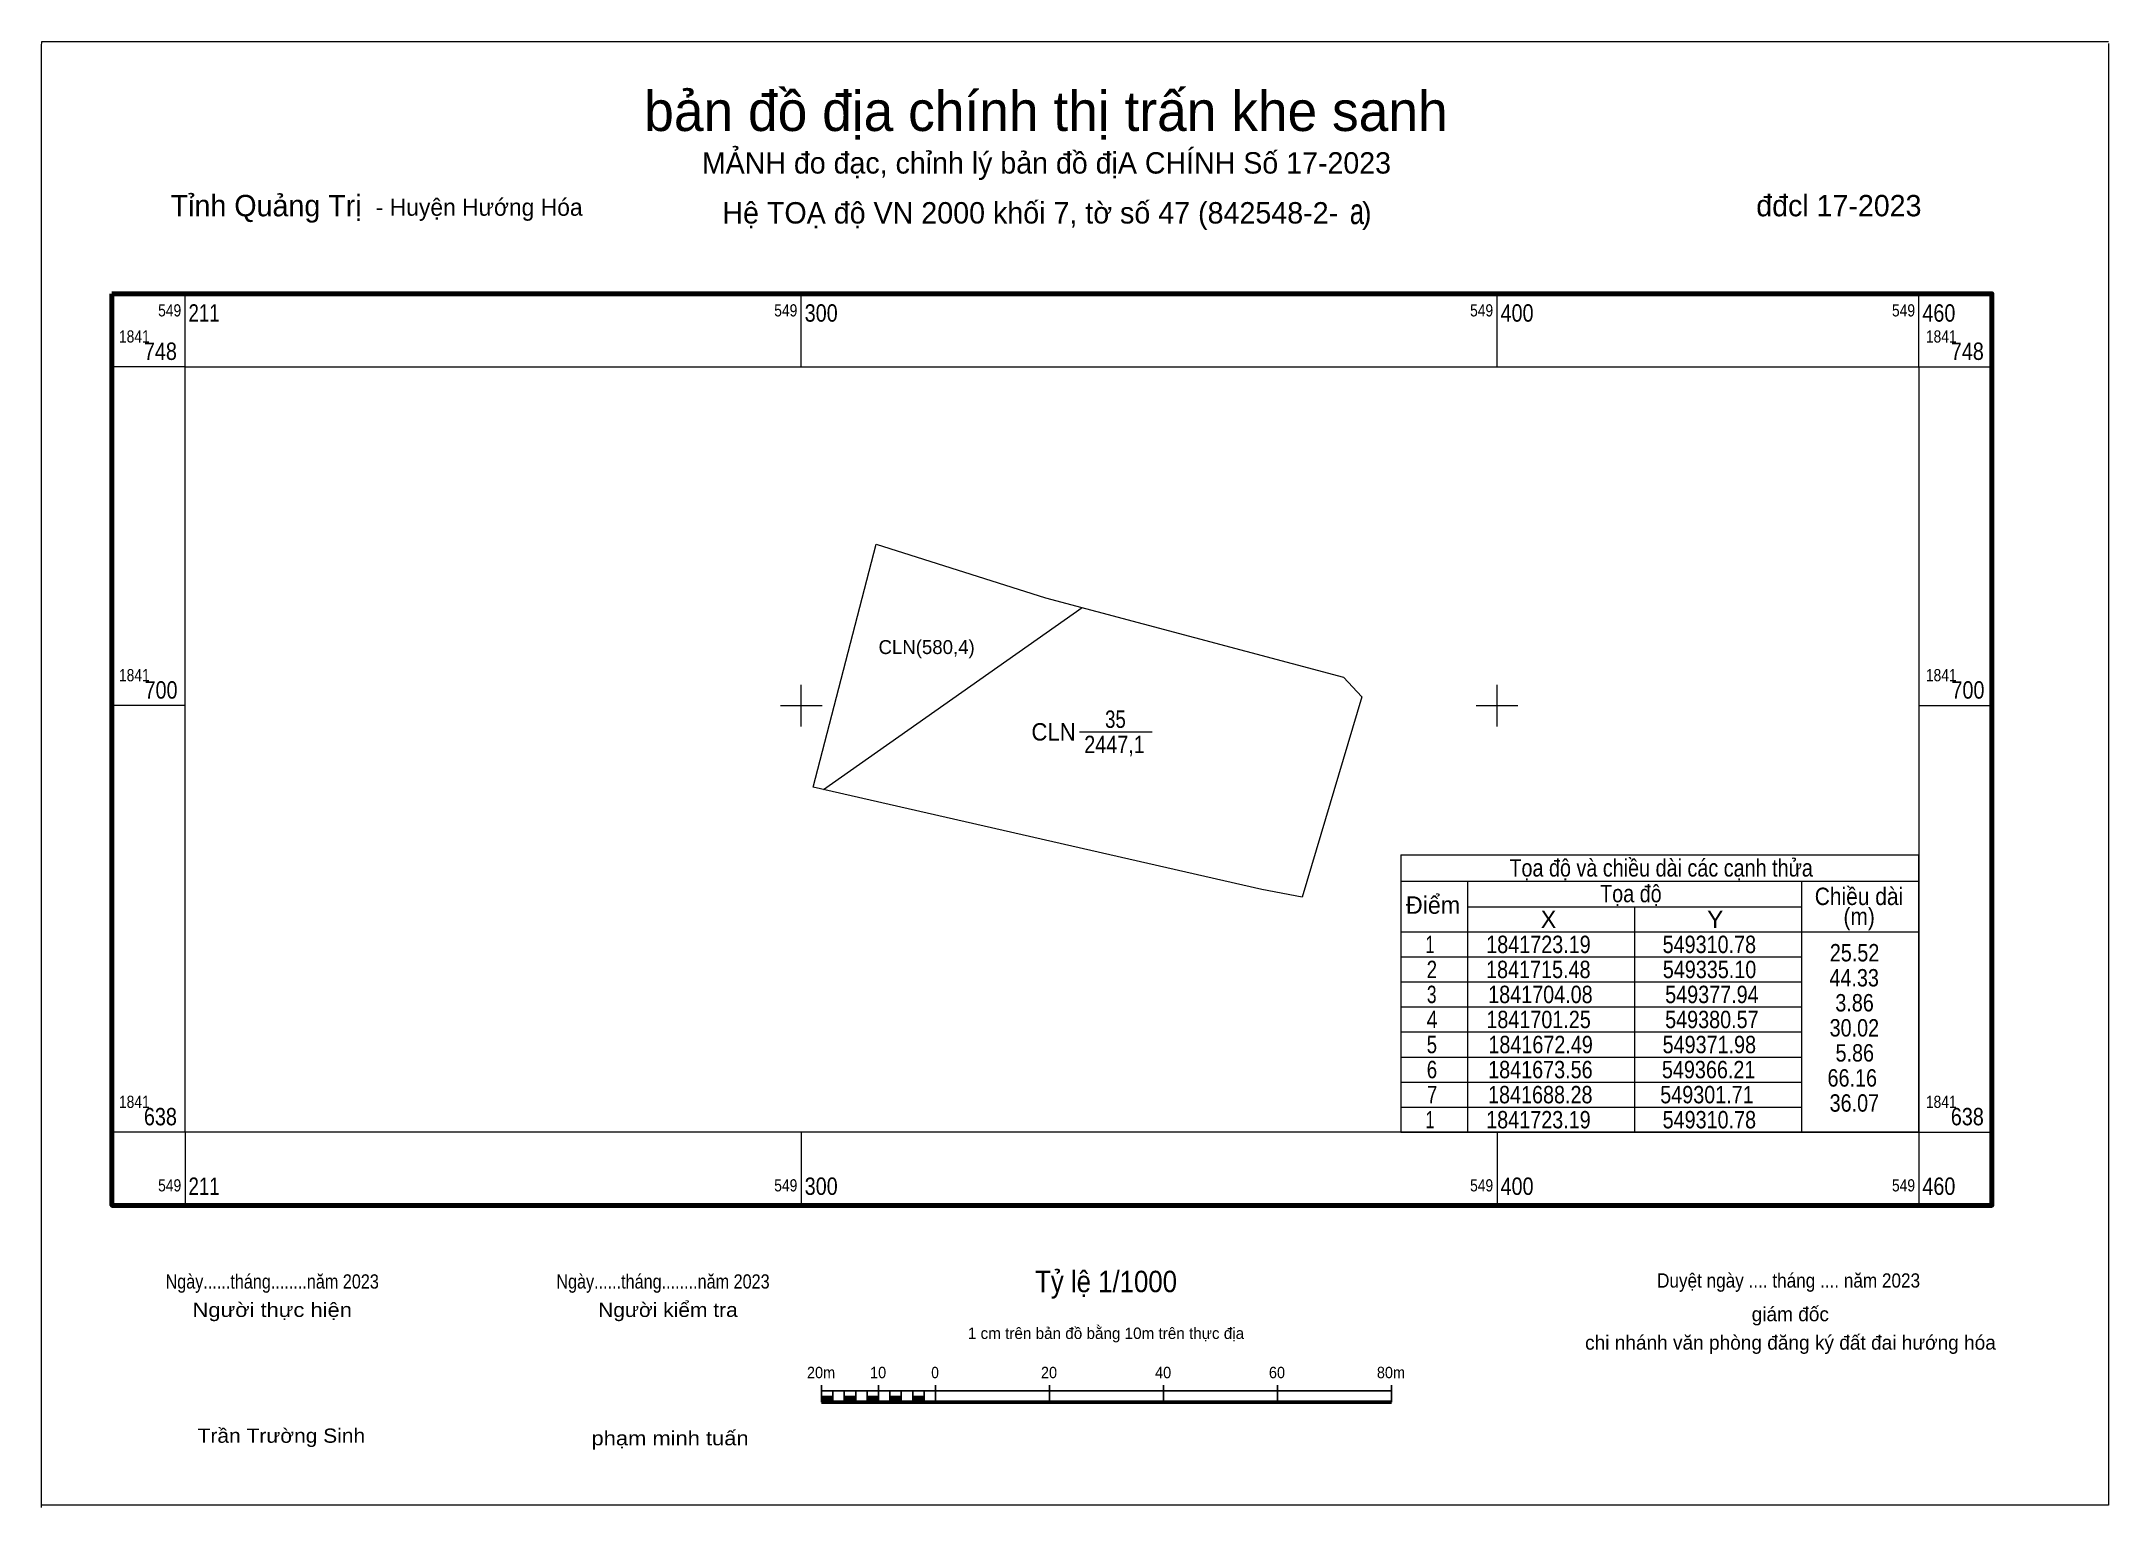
# Model space of a CAD drawing. Header units: metres. Extents: x 549191 to 549488, y 1841585 to 1841795.
import ezdxf
from ezdxf.enums import TextEntityAlignment as Align

# ---------------------------------------------------------------- set-up
doc = ezdxf.new("R2010")
doc.units = ezdxf.units.M
for name, color, linetype, lineweight in [('10', 7, 'Continuous', 13), ('11', 7, 'Continuous', 13), ('13', 7, 'Continuous', 13), ('2', 7, 'Continuous', 25), ('30', 7, 'Continuous', 13), ('62', 7, 'Continuous', 13), ('63', 7, 'Continuous', 13)]:
    doc.layers.add(name, color=color, linetype=linetype, lineweight=lineweight)
doc.layers.add('4', color=7, linetype='Continuous')
doc.layers.add('5', color=7, linetype='Continuous')

msp = doc.modelspace()

# ---------------------------------------------------------------- hatches: boundary and pattern name
at = {"layer": '2'}
for points in [[(549302.91, 1841599.89), (549304.55, 1841599.89), (549304.55, 1841600.71), (549302.91, 1841600.71)], [(549306.19, 1841599.89), (549307.83, 1841599.89), (549307.83, 1841600.71), (549306.19, 1841600.71)], [(549309.46, 1841599.89), (549311.1, 1841599.89), (549311.1, 1841600.71), (549309.46, 1841600.71)], [(549312.74, 1841599.89), (549314.38, 1841599.89), (549314.38, 1841600.71), (549312.74, 1841600.71)], [(549316.02, 1841599.89), (549317.65, 1841599.89), (549317.65, 1841600.71), (549316.02, 1841600.71)]]:
    msp.add_hatch(color=256, dxfattribs=at).paths.add_polyline_path(points)

# ---------------------------------------------------------------- linework, layer by layer
at = {"layer": '10'}
msp.add_lwpolyline([(549380.57, 1841701.25), (549371.97, 1841672.49), (549366.21, 1841673.56), (549301.71, 1841688.28), (549310.78, 1841723.19), (549335.1, 1841715.48), (549377.94, 1841704.08)], close=True, dxfattribs=at)
at = {"layer": '11'}
msp.add_line((549190.89, 1841795.45), (549487.89, 1841795.45), dxfattribs=at)
for points in [[(549190.8, 1841584.75), (549190.8, 1841794.75), (549190.89, 1841795.45)], [(549487.89, 1841795.13), (549487.89, 1841585.13), (549190.89, 1841585.13)]]:
    msp.add_lwpolyline(points, dxfattribs=at)
at = {"layer": '13'}
msp.add_line((549339.99, 1841696.24), (549350.42, 1841696.24), dxfattribs=at)
at = {"layer": '2'}
for p, q in [((549302.91, 1841599.89), (549302.91, 1841602.35)), ((549302.91, 1841601.53), (549384.81, 1841601.53)), ((549304.55, 1841599.89), (549304.55, 1841601.53)), ((549306.19, 1841599.89), (549306.19, 1841601.53)), ((549307.83, 1841599.89), (549307.83, 1841601.53)), ((549309.46, 1841599.89), (549309.46, 1841601.53)), ((549311.1, 1841599.89), (549311.1, 1841602.35)), ((549312.74, 1841599.89), (549312.74, 1841601.53)), ((549314.38, 1841599.89), (549314.38, 1841601.53)), ((549316.02, 1841599.89), (549316.02, 1841601.53)), ((549317.65, 1841599.89), (549317.65, 1841601.53)), ((549319.29, 1841599.89), (549319.29, 1841602.35)), ((549335.67, 1841599.89), (549335.67, 1841602.35)), ((549352.05, 1841599.89), (549352.05, 1841602.35)), ((549368.43, 1841599.89), (549368.43, 1841602.35)), ((549384.81, 1841599.89), (549384.81, 1841602.35))]:
    msp.add_line(p, q, dxfattribs=at)
at = {"layer": '2', "lineweight": 53}
msp.add_line((549302.91, 1841599.89), (549384.81, 1841599.89), dxfattribs=at)
at = {"layer": '2', "lineweight": 13}
for points in [[(549302.91, 1841599.89), (549304.55, 1841599.89), (549304.55, 1841600.71), (549302.91, 1841600.71)], [(549306.19, 1841599.89), (549307.83, 1841599.89), (549307.83, 1841600.71), (549306.19, 1841600.71)], [(549309.46, 1841599.89), (549311.1, 1841599.89), (549311.1, 1841600.71), (549309.46, 1841600.71)], [(549312.74, 1841599.89), (549314.38, 1841599.89), (549314.38, 1841600.71), (549312.74, 1841600.71)], [(549316.02, 1841599.89), (549317.65, 1841599.89), (549317.65, 1841600.71), (549316.02, 1841600.71)]]:
    msp.add_lwpolyline(points, close=True, dxfattribs=at)
at = {"layer": '30'}
msp.add_line((549303.2, 1841687.94), (549340.37, 1841714.08), dxfattribs=at)
at = {"layer": '62'}
for p, q in [((549386.18, 1841678.58), (549460.55, 1841678.58)), ((549386.18, 1841678.58), (549386.18, 1841638.7)), ((549460.55, 1841678.58), (549460.55, 1841638.7)), ((549386.18, 1841674.79), (549460.55, 1841674.79)), ((549395.77, 1841674.79), (549395.77, 1841638.7)), ((549443.76, 1841674.79), (549443.76, 1841638.7)), ((549395.77, 1841671.09), (549443.76, 1841671.09)), ((549419.77, 1841671.09), (549419.77, 1841638.7)), ((549386.18, 1841667.5), (549460.55, 1841667.5)), ((549386.18, 1841663.9), (549443.76, 1841663.9)), ((549386.18, 1841660.3), (549443.76, 1841660.3)), ((549386.18, 1841656.7), (549443.76, 1841656.7)), ((549386.18, 1841653.1), (549443.76, 1841653.1)), ((549386.18, 1841649.5), (549443.76, 1841649.5)), ((549386.18, 1841645.9), (549443.76, 1841645.9)), ((549386.18, 1841642.3), (549443.76, 1841642.3)), ((549386.18, 1841638.7), (549460.55, 1841638.7))]:
    msp.add_line(p, q, dxfattribs=at)
at = {"layer": '63'}
for p, q in [((549211.45, 1841748.67), (549211.45, 1841759.17)), ((549300, 1841748.67), (549300, 1841759.17)), ((549400, 1841748.67), (549400, 1841759.17)), ((549460.62, 1841748.67), (549460.62, 1841759.17)), ((549211.45, 1841748.67), (549200.95, 1841748.67)), ((549460.62, 1841748.67), (549471.12, 1841748.67)), ((549300, 1841697), (549300, 1841703)), ((549400, 1841697), (549400, 1841703)), ((549211.45, 1841700), (549200.95, 1841700)), ((549297, 1841700), (549303, 1841700)), ((549397, 1841700), (549403, 1841700)), ((549460.62, 1841700), (549471.12, 1841700)), ((549211.45, 1841638.69), (549200.95, 1841638.69)), ((549211.45, 1841638.69), (549211.45, 1841628.19)), ((549300, 1841638.69), (549300, 1841628.19)), ((549400, 1841638.69), (549400, 1841628.19)), ((549460.62, 1841638.69), (549460.62, 1841628.19)), ((549460.62, 1841638.69), (549471.12, 1841638.69))]:
    msp.add_line(p, q, dxfattribs=at)
at = {"layer": '63', "lineweight": 70}
msp.add_lwpolyline([(549200.95, 1841759.17), (549471.12, 1841759.17), (549471.12, 1841628.19), (549200.95, 1841628.19)], close=True, dxfattribs=at)
at = {"layer": '63'}
msp.add_lwpolyline([(549211.45, 1841748.67), (549460.62, 1841748.67), (549460.62, 1841638.69), (549211.45, 1841638.69)], close=True, dxfattribs=at)

# ---------------------------------------------------------------- texts
at = {"layer": '13', "width": 0.8}
msp.add_text('35', height=2.5, dxfattribs=at).set_placement((549345.155, 1841696.8), align=Align.CENTER)
at = {"layer": '2'}
for s, height, p in [('bản đồ địa chính thị trấn khe sanh', 5.731, (549335.17, 1841782.57)), ('MẢNH đo đạc, chỉnh lý bản đồ địA CHÍNH Số 17-2023', 3.07, (549335.24, 1841776.45)), ('Hệ TOẠ độ VN 2000 khối 7, tờ số 47 (842548-2-   )', 3.078, (549335.315, 1841769.27)), ('giám đốc', 2.047, (549442.14, 1841611.54)), ('1 cm trên bản đồ bằng 10m trên thực địa', 1.638, (549343.8, 1841608.99)), ('chi nhánh văn phòng đăng ký đất đai hướng hóa', 2.047, (549442.165, 1841607.45))]:
    msp.add_text(s, height=height, dxfattribs=at).set_placement(p, align=Align.CENTER)
for s, height, p in [('Tỉnh Quảng Trị ', 3.078, (549209.38, 1841770.31)), ('- Huyện Hướng Hóa', 2.456, (549238.86, 1841770.39))]:
    msp.add_text(s, height=height, dxfattribs=at).set_placement(p)
msp.add_text(' đđcl 17-2023', height=3.07, dxfattribs=at).set_placement((549460.99, 1841770.31), align=Align.RIGHT)
at = {"layer": '2', "width": 0.95}
msp.add_text('CLN', height=2.5, dxfattribs=at).set_placement((549339.44, 1841694.98), align=Align.RIGHT)
at = {"layer": '2'}
for s, height, width, p in [('Ngày......tháng........năm 2023', 2.047, 0.85, (549223.975, 1841616.23)), ('Ngày......tháng........năm 2023', 2.047, 0.85, (549280.135, 1841616.23)), ('Tỷ lệ 1/1000', 3.079, 0.9, (549343.81, 1841615.71)), ('Duyệt ngày .... tháng .... năm 2023', 2.047, 0.9, (549441.89, 1841616.37)), ('Người thực hiện', 2.047, 1.15, (549223.98, 1841612.15)), ('Người kiểm tra', 2.047, 1.1, (549280.845, 1841612.15)), ('20m', 1.638, 0.95, (549302.85, 1841603.35)), ('10', 1.638, 0.95, (549311.05, 1841603.35)), ('0', 1.638, 0.9, (549319.235, 1841603.35)), ('20', 1.638, 0.95, (549335.61, 1841603.35)), ('40', 1.638, 0.95, (549352.01, 1841603.35)), ('60', 1.638, 0.95, (549368.37, 1841603.35)), ('80m', 1.638, 0.95, (549384.75, 1841603.35)), ('Trần Trường Sinh', 2.047, 1.1, (549225.295, 1841594.07)), ('phạm minh tuấn', 2.047, 1.15, (549281.15, 1841593.71))]:
    msp.add_text(s, height=height, dxfattribs=dict(at, width=width)).set_placement(p, align=Align.CENTER)
at = {"layer": '4', "width": 0.85}
msp.add_text('2447,1', height=2.5, dxfattribs=at).set_placement((549345.02, 1841693.17), align=Align.CENTER)
at = {"layer": '5'}
msp.add_text('CLN(580,4)', height=2, dxfattribs=at).set_placement((549311.11, 1841707.41))
at = {"layer": '62'}
for s, width, p in [('Tọa độ và chiều dài các cạnh thửa', 0.85, (549423.575, 1841675.43)), ('Tọa độ', 0.85, (549419.23, 1841671.74)), ('Chiều dài', 0.9, (549452.01, 1841671.34)), ('Y', 1.05, (549431.35, 1841668.04)), ('(m)', 0.9, (549452.035, 1841668.45)), ('1', 0.7, (549390.37, 1841664.44)), ('1841723.19', 0.85, (549405.945, 1841664.44)), ('549310.78', 0.85, (549430.505, 1841664.44)), ('25.52', 0.85, (549451.375, 1841663.24)), ('2', 0.8, (549390.63, 1841660.84)), ('1841715.48', 0.85, (549405.925, 1841660.84)), ('549335.10', 0.85, (549430.535, 1841660.84)), ('44.33', 0.85, (549451.315, 1841659.64)), ('3', 0.75, (549390.61, 1841657.25)), ('1841704.08', 0.85, (549406.23, 1841657.25)), ('549377.94', 0.85, (549430.875, 1841657.25)), ('3.86', 0.85, (549451.375, 1841656.05)), ('4', 0.85, (549390.67, 1841653.65)), ('1841701.25', 0.85, (549405.965, 1841653.65)), ('549380.57', 0.85, (549430.87, 1841653.65)), ('30.02', 0.85, (549451.345, 1841652.45)), ('5', 0.8, (549390.63, 1841650.05)), ('1841672.49', 0.85, (549406.255, 1841650.05)), ('549371.98', 0.85, (549430.505, 1841650.05)), ('5.86', 0.85, (549451.405, 1841648.85)), ('6', 0.8, (549390.64, 1841646.45)), ('1841673.56', 0.85, (549406.225, 1841646.45)), ('549366.21', 0.85, (549430.405, 1841646.45)), ('66.16', 0.85, (549451.045, 1841645.25)), ('7', 0.8, (549390.665, 1841642.85)), ('1841688.28', 0.85, (549406.21, 1841642.85)), ('549301.71', 0.85, (549430.165, 1841642.85)), ('36.07', 0.85, (549451.345, 1841641.65)), ('1', 0.7, (549390.37, 1841639.25)), ('1841723.19', 0.85, (549405.945, 1841639.25)), ('549310.78', 0.85, (549430.505, 1841639.25))]:
    msp.add_text(s, height=2.5, dxfattribs=dict(at, width=width)).set_placement(p, align=Align.CENTER)
for s, p in [('Điểm', (549390.8, 1841670.09)), ('X', (549407.395, 1841668.04))]:
    msp.add_text(s, height=2.5, dxfattribs=at).set_placement(p, align=Align.CENTER)
at = {"layer": '63', "width": 0.75}
msp.add_text('a', height=3.69, dxfattribs=at).set_placement((549379.865, 1841769.19), align=Align.CENTER)
at = {"layer": '63', "width": 0.85}
for s, height, p in [('549', 1.75, (549210.9, 1841755.92)), ('549', 1.75, (549299.44, 1841755.92)), ('549', 1.75, (549399.44, 1841755.92)), ('549', 1.75, (549460.07, 1841755.92)), ('748', 2.5, (549210.28, 1841749.67)), ('748', 2.5, (549469.95, 1841749.67)), ('700', 2.5, (549210.37, 1841701)), ('700', 2.5, (549470.04, 1841701)), ('638', 2.5, (549210.28, 1841639.69)), ('638', 2.5, (549469.95, 1841639.69)), ('549', 1.75, (549210.9, 1841630.19)), ('549', 1.75, (549299.44, 1841630.19)), ('549', 1.75, (549399.44, 1841630.19)), ('549', 1.75, (549460.07, 1841630.19))]:
    msp.add_text(s, height=height, dxfattribs=at).set_placement(p, align=Align.RIGHT)
at = {"layer": '63'}
for s, height, width, p in [('211', 2.5, 0.8, (549211.95, 1841755.17)), ('300', 2.5, 0.85, (549300.5, 1841755.17)), ('400', 2.5, 0.85, (549400.5, 1841755.17)), ('460', 2.5, 0.85, (549461.12, 1841755.17)), ('1841', 1.75, 0.85, (549201.95, 1841752.17)), ('1841', 1.75, 0.85, (549461.62, 1841752.17)), ('1841', 1.75, 0.85, (549201.95, 1841703.5)), ('1841', 1.75, 0.85, (549461.62, 1841703.5)), ('1841', 1.75, 0.85, (549201.95, 1841642.19)), ('1841', 1.75, 0.85, (549461.62, 1841642.19)), ('211', 2.5, 0.8, (549211.95, 1841629.69)), ('300', 2.5, 0.85, (549300.5, 1841629.69)), ('400', 2.5, 0.85, (549400.5, 1841629.69)), ('460', 2.5, 0.85, (549461.12, 1841629.69))]:
    msp.add_text(s, height=height, dxfattribs=dict(at, width=width)).set_placement(p)

doc.saveas('drawing.dxf')
